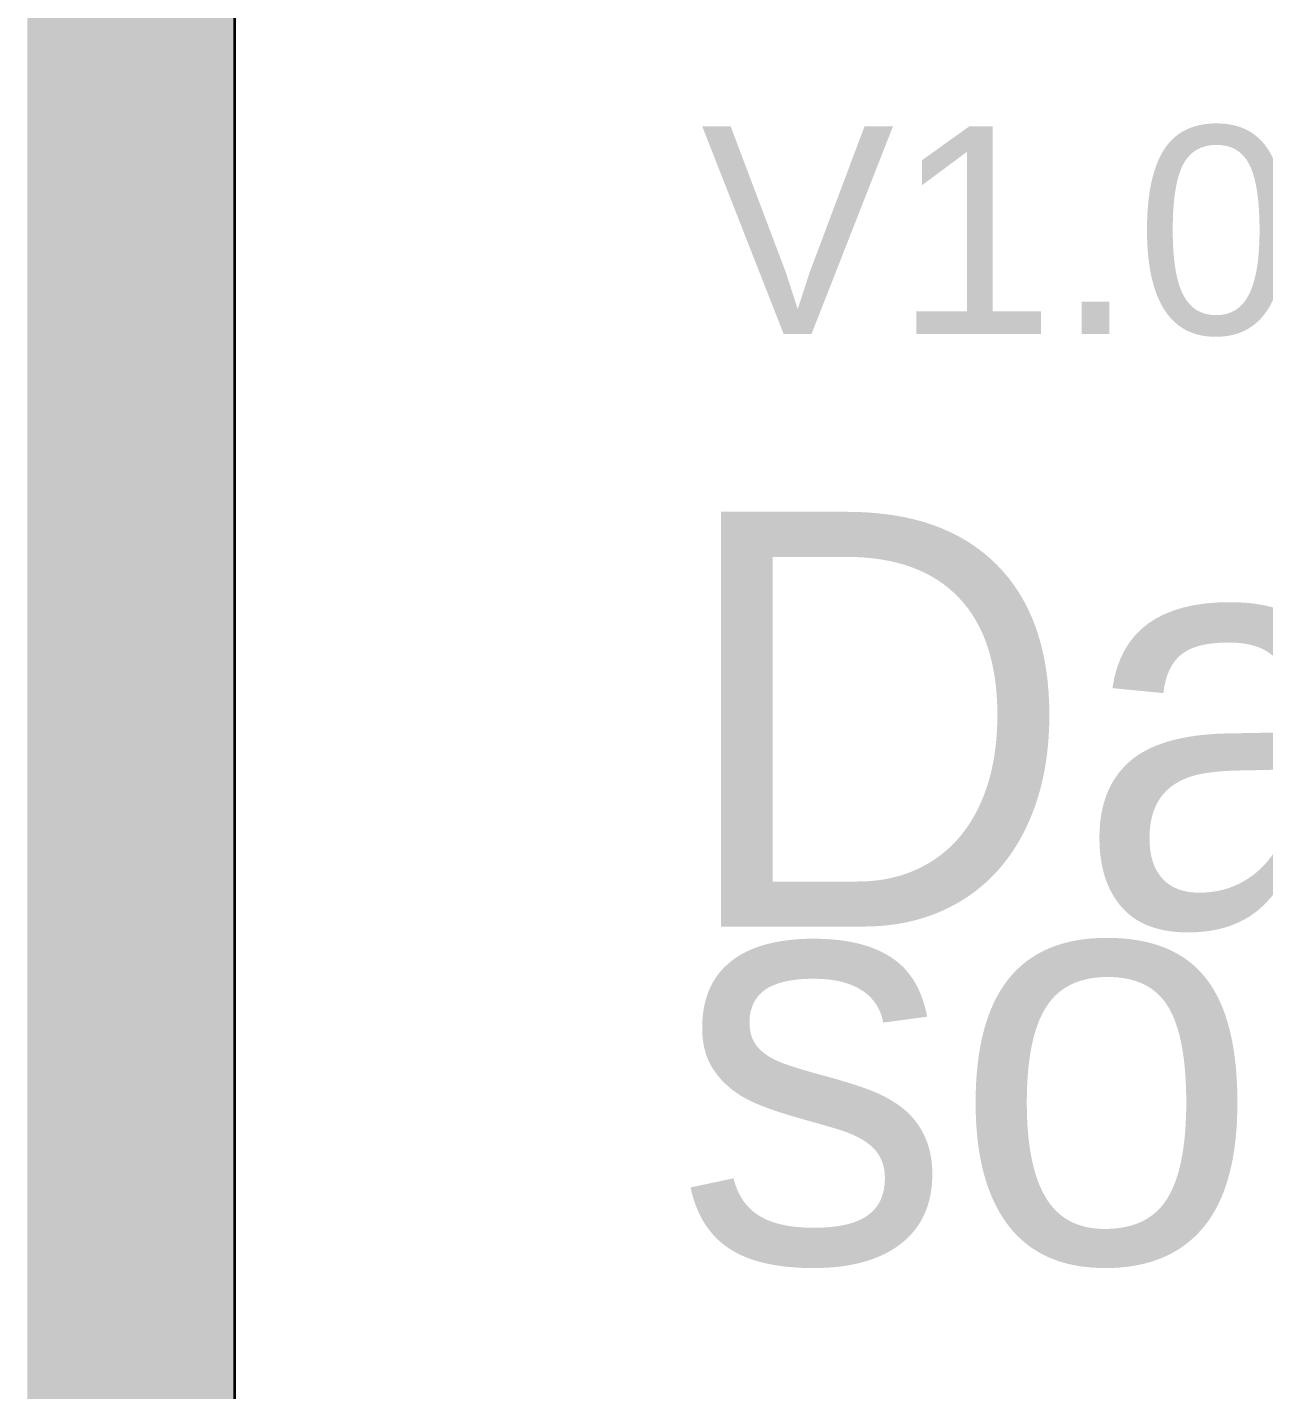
# Model space of a CAD drawing. Header units: millimetres. Extents: x -0.02 to 3.96, y -0.02 to 1.99.
# Drawn here: x -0.02 to 0.2186, y 0.3063 to 0.5691 of the extents above; entities that cross this region are included whole.
import ezdxf

# ---------------------------------------------------------------- set-up
doc = ezdxf.new("R2010")
doc.units = ezdxf.units.MM
doc.header["$MEASUREMENT"] = 0
for name, color, linetype in [('InternalPlane1', 76, 'Continuous'), ('InternalPlane2', 16, 'Continuous'), ('Mechanical1', 6, 'Continuous'), ('TopLayer', 1, 'Continuous'), ('TopOverlay', 2, 'Continuous')]:
    doc.layers.add(name, color=color, linetype=linetype)
doc.styles.add('Arial', font='arial.ttf', dxfattribs={"height": 0.2})
doc.styles.add('SciFly', font='', dxfattribs={"height": 0.2})
doc.styles.get('SciFly').set_extended_font_data('SciFly')

msp = doc.modelspace()

# ---------------------------------------------------------------- linework, layer by layer
at = {"layer": 'InternalPlane1'}
msp.add_line((0.0201, 0.0201), (0.0201, 1.94841), dxfattribs=at)
at = {"layer": 'InternalPlane1', "const_width": 0.04}
msp.add_lwpolyline([(0, 0), (0, 1.9685)], dxfattribs=at)
at = {"layer": 'InternalPlane2'}
msp.add_line((0.0201, 0.0201), (0.0201, 1.94841), dxfattribs=at)
at = {"layer": 'InternalPlane2', "const_width": 0.04}
msp.add_lwpolyline([(0, 0), (0, 1.9685)], dxfattribs=at)
at = {"layer": 'Mechanical1', "const_width": 0.01}
msp.add_lwpolyline([(0, 0), (0, 1.9685)], dxfattribs=at)
at = {"layer": 'TopLayer'}
msp.add_line((0.02, 0.29496), (0.02, 1.67354), dxfattribs=at)

# ---------------------------------------------------------------- texts
at = {"layer": 'TopOverlay'}
for s, height, style, p in [('V1.0 - 2021', 0.04, 'Arial', (0.11, 0.51)), ('Daedalus Team', 0.08, 'SciFly', (0.10507, 0.39567)), ('sondasespaciales.com', 0.08, 'SciFly', (0.105, 0.33092))]:
    msp.add_text(s, height=height, dxfattribs=dict(at, style=style)).set_placement(p)

doc.saveas('drawing.dxf')
